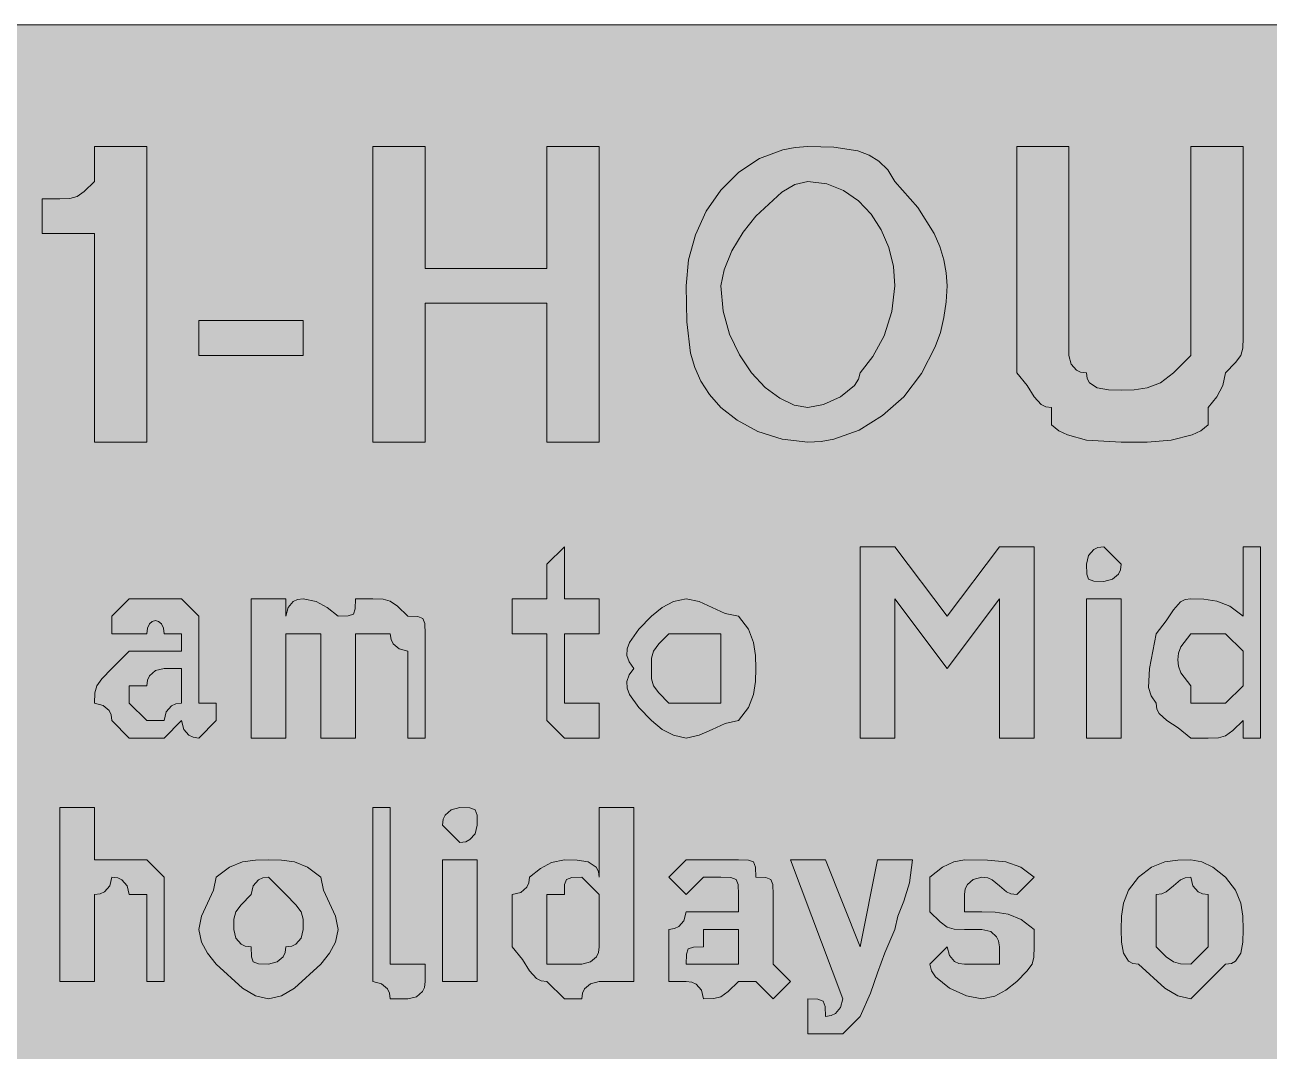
# Model space of a CAD drawing. Header units: metres. Extents: x 10 to 558, y 11 to 259.
# Drawn here: x 168.1 to 253.9, y 188.2 to 259 of the extents above; entities that cross this region are included whole.
import ezdxf

# ---------------------------------------------------------------- set-up
doc = ezdxf.new("R2010")
doc.units = ezdxf.units.M
for name, color, linetype, true_color in [('FILL_FIREBRICK_C36B00', 7, 'Continuous', 0xc36b00), ('FILL_WHITE_FFFFFF', 7, 'Continuous', 0xffffff), ('STROKE_WHITE_FFFFFF', 7, 'Continuous', 0xffffff)]:
    doc.layers.add(name, color=color, linetype=linetype, true_color=true_color)

msp = doc.modelspace()

# ---------------------------------------------------------------- hatches: boundary and pattern name
at = {"layer": 'FILL_FIREBRICK_C36B00', "true_color": 0xc36b00}
h = msp.add_hatch(color=7, dxfattribs=at)
h.dxf.hatch_style = 1
h.paths.add_polyline_path([(551.8, 258.91), (552.54, 258.75), (553.8, 258.21), (554.83, 257.44), (555.75, 256.56), (556.54, 256.06), (557.14, 255.47), (557.56, 254.83), (557.85, 254.16), (558.11, 252.85), (558.15, 251.76), (558.15, 17.76), (558.15, 15.36), (555.75, 12.96), (554.83, 12.08), (553.8, 11.31), (552.54, 10.77), (551.8, 10.61), (550.95, 10.56), (16.95, 10.56), (16.05, 10.58), (15.15, 10.71), (14.25, 11.07), (13.35, 11.76), (12.6, 11.91), (11.83, 12.27), (10.95, 12.96), (10.55, 13.46), (10.26, 14.05), (9.9, 15.36), (9.75, 17.76), (9.75, 251.76), (9.75, 254.16), (9.94, 255.04), (10.35, 255.81), (10.95, 256.56), (11.83, 257.25), (12.6, 257.61), (13.35, 257.76), (14.25, 258.45), (15.15, 258.81), (16.05, 258.94), (16.95, 258.96), (550.95, 258.96), (551.8, 258.91)])
at = {"layer": 'FILL_WHITE_FFFFFF', "true_color": 0xffffff}
h = msp.add_hatch(color=7, dxfattribs=at)
h.dxf.hatch_style = 1
h.paths.add_polyline_path([(172.95, 230.16), (172.95, 244.56), (169.35, 244.56), (169.35, 246.96), (170.55, 246.96), (171.26, 246.98), (171.75, 247.11), (172.24, 247.47), (172.95, 248.16), (172.95, 249.36), (172.95, 250.56), (176.55, 250.56), (176.55, 230.16), (172.95, 230.16)])
h = msp.add_hatch(color=7, dxfattribs=at)
h.dxf.hatch_style = 1
h.paths.add_polyline_path([(204.15, 239.76), (195.75, 239.76), (195.75, 230.16), (192.15, 230.16), (192.15, 250.56), (195.75, 250.56), (195.75, 242.16), (204.15, 242.16), (204.15, 250.56), (207.75, 250.56), (207.75, 230.16), (204.15, 230.16), (204.15, 239.76)])
h = msp.add_hatch(color=7, dxfattribs=at)
h.dxf.hatch_style = 1
h.paths.add_polyline_path([(225.6, 250.26), (226.36, 249.97), (227.04, 249.55), (227.65, 248.95), (228.15, 248.16), (229.72, 246.36), (230.85, 244.56), (231.24, 243.66), (231.52, 242.76), (231.69, 241.86), (231.75, 240.96), (231.69, 239.85), (231.53, 238.77), (231.28, 237.74), (230.92, 236.74), (229.98, 234.91), (228.75, 233.31), (227.3, 232), (225.67, 231), (223.94, 230.38), (223.05, 230.22), (222.15, 230.16), (220.37, 230.37), (218.7, 230.91), (217.26, 231.68), (216.15, 232.56), (215.36, 233.46), (214.76, 234.38), (214.34, 235.32), (214.05, 236.31), (213.79, 238.47), (213.75, 240.96), (213.91, 242.75), (214.39, 244.48), (215.14, 246.11), (216.15, 247.56), (217.38, 248.79), (218.81, 249.73), (220.41, 250.34), (221.26, 250.5), (222.15, 250.56), (223.93, 250.52), (225.6, 250.26)])
h.paths.add_polyline_path([(220.35, 247.41), (218.55, 245.76), (217.67, 244.67), (216.9, 243.36), (216.36, 242.05), (216.15, 240.96), (216.31, 239.22), (216.75, 237.62), (217.42, 236.19), (218.25, 234.96), (219.2, 233.95), (220.2, 233.2), (221.2, 232.72), (222.15, 232.56), (223.22, 232.77), (224.4, 233.31), (225.36, 234.08), (225.64, 234.51), (225.75, 234.96), (226.63, 236.07), (227.4, 237.51), (227.94, 239.18), (228.15, 240.96), (228.04, 242.3), (227.72, 243.6), (227.2, 244.82), (226.5, 245.91), (225.63, 246.83), (224.61, 247.54), (223.44, 248), (222.15, 248.16), (221.25, 247.95), (220.35, 247.41)], flags=16)
h = msp.add_hatch(color=7, dxfattribs=at)
h.dxf.hatch_style = 1
h.paths.add_polyline_path([(240.15, 237.36), (240.15, 236.16), (240.3, 235.56), (240.66, 235.15), (240.95, 235.01), (241.35, 234.96), (241.4, 234.56), (241.56, 234.27), (242.1, 233.91), (242.87, 233.78), (243.75, 233.76), (244.65, 233.78), (245.55, 233.91), (246.45, 234.27), (247.35, 234.96), (248.55, 236.16), (248.55, 237.36), (248.55, 250.56), (252.15, 250.56), (252.15, 237.36), (252.13, 236.65), (252, 236.16), (251.64, 235.67), (250.95, 234.96), (250.76, 234.08), (250.35, 233.31), (249.75, 232.56), (249.75, 231.36), (249.25, 230.96), (248.64, 230.67), (247.2, 230.31), (245.53, 230.18), (243.75, 230.16), (241.35, 230.31), (240.04, 230.67), (239.45, 230.96), (238.95, 231.36), (238.95, 232.56), (238.55, 232.61), (238.24, 232.77), (237.75, 233.31), (237.26, 234.08), (236.55, 234.96), (236.55, 237.36), (236.55, 250.56), (240.15, 250.56), (240.15, 237.36)])
h = msp.add_hatch(color=7, dxfattribs=at)
h.dxf.hatch_style = 1
h.paths.add_polyline_path([(180.15, 238.56), (187.35, 238.56), (187.35, 236.16), (180.15, 236.16), (180.15, 238.56)])
h = msp.add_hatch(color=7, dxfattribs=at)
h.dxf.hatch_style = 1
h.paths.add_polyline_path([(206.55, 212.16), (207.75, 212.16), (207.75, 209.76), (205.35, 209.76), (204.15, 210.96), (204.15, 212.16), (204.15, 216.96), (201.75, 216.96), (201.75, 219.36), (204.15, 219.36), (204.15, 221.76), (205.35, 222.96), (205.35, 219.36), (207.75, 219.36), (207.75, 216.96), (205.35, 216.96), (205.35, 212.16), (206.55, 212.16)])
h = msp.add_hatch(color=7, dxfattribs=at)
h.dxf.hatch_style = 1
h.paths.add_polyline_path([(225.75, 222.96), (228.15, 222.96), (231.75, 218.16), (235.35, 222.96), (237.75, 222.96), (237.75, 209.76), (235.35, 209.76), (235.35, 219.36), (231.75, 214.56), (228.15, 219.36), (228.15, 209.76), (225.75, 209.76), (225.75, 222.96)])
h = msp.add_hatch(color=7, dxfattribs=at)
h.dxf.hatch_style = 1
h.paths.add_polyline_path([(243.7, 221.36), (243.56, 221.07), (243.15, 220.71), (242.55, 220.56), (241.86, 220.58), (241.5, 220.71), (241.37, 221.07), (241.35, 221.76), (241.5, 222.36), (241.86, 222.77), (242.15, 222.91), (242.55, 222.96), (243.75, 221.76), (243.7, 221.36)])
h = msp.add_hatch(color=7, dxfattribs=at)
h.dxf.hatch_style = 1
h.paths.add_polyline_path([(250.95, 209.91), (250.46, 209.78), (249.75, 209.76), (248.55, 209.76), (247.67, 210.47), (246.9, 210.96), (246.36, 211.45), (246.2, 211.76), (246.15, 212.16), (245.81, 212.66), (245.64, 213.25), (245.7, 214.56), (246.15, 216.96), (246.86, 217.84), (247.35, 218.61), (247.84, 219.15), (248.15, 219.31), (248.55, 219.36), (249.45, 219.34), (250.35, 219.21), (251.25, 218.85), (252.15, 218.16), (252.15, 222.96), (253.35, 222.96), (253.35, 209.76), (252.15, 209.76), (252.15, 210.96), (251.44, 210.27), (250.95, 209.91)])
h.paths.add_polyline_path([(252.15, 215.76), (250.95, 216.96), (249.75, 216.96), (248.55, 216.96), (247.87, 216.06), (247.71, 215.61), (247.65, 215.16), (247.71, 214.71), (247.87, 214.26), (248.55, 213.36), (248.55, 212.16), (249.75, 212.16), (250.95, 212.16), (252.15, 213.36), (252.15, 215.76)], flags=16)
h = msp.add_hatch(color=7, dxfattribs=at)
h.dxf.hatch_style = 1
h.paths.add_polyline_path([(174.15, 210.96), (174.1, 211.36), (173.96, 211.65), (173.55, 212.01), (172.95, 212.16), (172.97, 212.87), (173.1, 213.36), (173.46, 213.85), (174.15, 214.56), (175.35, 215.76), (176.55, 215.76), (177.75, 215.76), (178.95, 215.76), (178.95, 216.96), (177.75, 216.96), (177.7, 217.35), (177.56, 217.63), (177.37, 217.8), (177.15, 217.86), (176.93, 217.8), (176.74, 217.63), (176.6, 217.35), (176.55, 216.96), (175.35, 216.96), (174.15, 216.96), (174.15, 218.16), (175.35, 219.36), (176.55, 219.36), (178.95, 219.36), (180.15, 218.16), (180.15, 216.96), (180.15, 214.56), (180.15, 212.16), (181.35, 212.16), (181.35, 210.96), (180.15, 209.76), (179.75, 209.81), (179.46, 209.95), (179.1, 210.36), (178.95, 210.96), (177.75, 209.76), (176.55, 209.76), (175.35, 209.76), (174.15, 210.96)])
h.paths.add_polyline_path([(177.9, 211.56), (178.26, 211.97), (178.55, 212.11), (178.95, 212.16), (178.95, 214.56), (177.75, 214.56), (177.15, 214.41), (176.74, 214.05), (176.6, 213.76), (176.55, 213.36), (175.35, 213.36), (175.35, 212.16), (176.55, 210.96), (177.75, 210.96), (177.9, 211.56)], flags=16)
h = msp.add_hatch(color=7, dxfattribs=at)
h.dxf.hatch_style = 1
h.paths.add_polyline_path([(186.15, 218.16), (186.3, 218.76), (186.66, 219.17), (186.95, 219.31), (187.35, 219.36), (188.23, 219.17), (189, 218.76), (189.75, 218.16), (190.44, 218.18), (190.8, 218.31), (190.93, 218.67), (190.95, 219.36), (192.15, 219.36), (192.86, 219.34), (193.35, 219.21), (193.84, 218.85), (194.55, 218.16), (195.24, 218.14), (195.6, 218.01), (195.73, 217.65), (195.75, 216.96), (195.75, 209.76), (194.55, 209.76), (194.55, 215.76), (193.95, 215.91), (193.54, 216.27), (193.4, 216.56), (193.35, 216.96), (192.15, 216.96), (190.95, 216.96), (190.95, 215.76), (190.95, 209.76), (188.55, 209.76), (188.55, 215.76), (188.55, 216.96), (187.35, 216.96), (186.15, 216.96), (186.15, 215.76), (186.15, 209.76), (183.75, 209.76), (183.75, 219.36), (186.15, 219.36), (186.15, 218.16)])
h = msp.add_hatch(color=7, dxfattribs=at)
h.dxf.hatch_style = 1
h.paths.add_polyline_path([(209.66, 215.46), (209.69, 215.91), (209.85, 216.36), (210.49, 217.26), (211.35, 218.16), (212.1, 218.76), (212.87, 219.17), (213.75, 219.36), (214.65, 219.17), (215.55, 218.76), (216.45, 218.35), (217.35, 218.16), (218.04, 217.26), (218.4, 216.36), (218.53, 215.46), (218.55, 214.56), (218.53, 213.66), (218.4, 212.76), (218.04, 211.86), (217.35, 210.96), (216.45, 210.77), (215.55, 210.36), (214.65, 209.95), (213.75, 209.76), (212.87, 209.95), (212.1, 210.36), (211.35, 210.96), (210.49, 211.86), (209.85, 212.76), (209.69, 213.21), (209.66, 213.66), (209.81, 214.11), (210.15, 214.56), (209.81, 215.01), (209.66, 215.46)])
h.paths.add_polyline_path([(211.86, 216.25), (211.5, 215.76), (211.37, 215.27), (211.35, 214.56), (211.37, 213.85), (211.5, 213.36), (211.86, 212.87), (212.55, 212.16), (213.75, 212.16), (216.15, 212.16), (216.15, 214.56), (216.15, 216.96), (213.75, 216.96), (212.55, 216.96), (211.86, 216.25)], flags=16)
h = msp.add_hatch(color=7, dxfattribs=at)
h.dxf.hatch_style = 1
h.paths.add_polyline_path([(241.35, 209.76), (241.35, 219.36), (243.75, 219.36), (243.75, 209.76), (241.35, 209.76)])
h = msp.add_hatch(color=7, dxfattribs=at)
h.dxf.hatch_style = 1
h.paths.add_polyline_path([(176.55, 198.96), (175.35, 198.96), (175.2, 199.56), (174.84, 199.97), (174.55, 200.11), (174.15, 200.16), (174, 199.56), (173.64, 199.15), (173.35, 199.01), (172.95, 198.96), (172.95, 197.76), (172.95, 192.96), (170.55, 192.96), (170.55, 204.96), (172.95, 204.96), (172.95, 201.36), (174.15, 201.36), (176.55, 201.36), (177.75, 200.16), (177.75, 198.96), (177.75, 192.96), (176.55, 192.96), (176.55, 197.76), (176.55, 198.96)])
h = msp.add_hatch(color=7, dxfattribs=at)
h.dxf.hatch_style = 1
h.paths.add_polyline_path([(192.15, 204.96), (193.35, 204.96), (193.35, 194.16), (194.55, 194.16), (195.75, 194.16), (195.75, 192.96), (195.7, 192.56), (195.56, 192.27), (195.15, 191.91), (194.55, 191.76), (193.35, 191.76), (193.3, 192.16), (193.16, 192.45), (192.75, 192.81), (192.15, 192.96), (192.15, 194.16), (192.15, 204.96)])
h = msp.add_hatch(color=7, dxfattribs=at)
h.dxf.hatch_style = 1
h.paths.add_polyline_path([(199.2, 203.16), (198.84, 202.75), (198.55, 202.61), (198.15, 202.56), (196.95, 203.76), (197, 204.16), (197.14, 204.45), (197.55, 204.81), (198.15, 204.96), (198.84, 204.94), (199.2, 204.81), (199.33, 204.45), (199.35, 203.76), (199.2, 203.16)])
h = msp.add_hatch(color=7, dxfattribs=at)
h.dxf.hatch_style = 1
h.paths.add_polyline_path([(206.74, 192.45), (206.6, 192.16), (206.55, 191.76), (205.35, 191.76), (204.15, 192.96), (203.75, 193.01), (203.44, 193.17), (202.95, 193.71), (202.46, 194.48), (201.75, 195.36), (201.75, 198.96), (202.35, 199.11), (202.76, 199.47), (202.9, 199.76), (202.95, 200.16), (203.7, 200.76), (204.47, 201.17), (205.35, 201.36), (206.23, 201.34), (207, 201.21), (207.54, 200.85), (207.7, 200.56), (207.75, 200.16), (207.75, 204.96), (210.15, 204.96), (210.15, 192.96), (207.75, 192.96), (207.15, 192.81), (206.74, 192.45)])
h.paths.add_polyline_path([(207.56, 194.67), (207.7, 194.96), (207.75, 195.36), (207.75, 196.56), (207.75, 197.76), (207.75, 198.96), (206.55, 200.16), (205.86, 200.14), (205.5, 200.01), (205.37, 199.65), (205.35, 198.96), (204.15, 198.96), (204.15, 195.36), (204.15, 194.16), (205.35, 194.16), (206.55, 194.16), (207.15, 194.31), (207.56, 194.67)], flags=16)
h = msp.add_hatch(color=7, dxfattribs=at)
h.dxf.hatch_style = 1
h.paths.add_polyline_path([(180.75, 198.36), (181.16, 199.26), (181.35, 200.16), (182.25, 200.85), (183.15, 201.21), (184.05, 201.34), (184.95, 201.36), (185.85, 201.34), (186.75, 201.21), (187.65, 200.85), (188.55, 200.16), (188.74, 199.26), (189.15, 198.36), (189.56, 197.46), (189.75, 196.56), (189.56, 195.68), (189.15, 194.91), (188.55, 194.16), (186.75, 192.51), (185.85, 191.97), (184.95, 191.76), (184.05, 191.97), (183.15, 192.51), (181.35, 194.16), (180.75, 194.91), (180.34, 195.68), (180.15, 196.56), (180.34, 197.46), (180.75, 198.36)])
h.paths.add_polyline_path([(184.26, 199.97), (183.9, 199.56), (183.75, 198.96), (183.06, 198.25), (182.7, 197.76), (182.57, 197.27), (182.55, 196.56), (182.7, 195.96), (183.06, 195.55), (183.35, 195.41), (183.75, 195.36), (183.77, 194.67), (183.9, 194.31), (184.26, 194.18), (184.95, 194.16), (185.55, 194.31), (185.96, 194.67), (186.1, 194.96), (186.15, 195.36), (186.55, 195.41), (186.84, 195.55), (187.2, 195.96), (187.35, 196.56), (187.33, 197.27), (187.2, 197.76), (186.84, 198.25), (186.15, 198.96), (184.95, 200.16), (184.55, 200.11), (184.26, 199.97)], flags=16)
h = msp.add_hatch(color=7, dxfattribs=at)
h.dxf.hatch_style = 1
h.paths.add_polyline_path([(196.95, 192.96), (196.95, 201.36), (199.35, 201.36), (199.35, 192.96), (196.95, 192.96)])
h = msp.add_hatch(color=7, dxfattribs=at)
h.dxf.hatch_style = 1
h.paths.add_polyline_path([(214.44, 192.77), (214.15, 192.91), (213.75, 192.96), (212.55, 192.96), (212.55, 195.36), (212.55, 196.56), (212.95, 196.61), (213.24, 196.75), (213.6, 197.16), (213.75, 197.76), (214.95, 197.76), (216.15, 197.76), (217.35, 197.76), (217.35, 198.96), (217.33, 199.65), (217.2, 200.01), (216.84, 200.14), (216.15, 200.16), (214.95, 200.16), (213.75, 198.96), (212.55, 200.16), (213.75, 201.36), (214.95, 201.36), (216.15, 201.36), (217.35, 201.36), (218.04, 201.34), (218.4, 201.21), (218.53, 200.85), (218.55, 200.16), (219.24, 200.14), (219.6, 200.01), (219.73, 199.65), (219.75, 198.96), (219.75, 197.76), (219.75, 194.16), (220.95, 192.96), (219.75, 191.76), (218.55, 192.96), (217.35, 192.96), (216.64, 192.27), (216.15, 191.91), (215.66, 191.78), (214.95, 191.76), (214.8, 192.36), (214.44, 192.77)])
h.paths.add_polyline_path([(217.35, 194.16), (217.35, 195.36), (217.35, 196.56), (216.15, 196.56), (214.95, 196.56), (214.95, 195.36), (214.26, 195.34), (213.9, 195.21), (213.77, 194.85), (213.75, 194.16), (214.95, 194.16), (216.15, 194.16), (217.35, 194.16)], flags=16)
h = msp.add_hatch(color=7, dxfattribs=at)
h.dxf.hatch_style = 1
h.paths.add_polyline_path([(220.95, 201.36), (223.35, 201.36), (225.75, 195.36), (226.95, 201.36), (229.35, 201.36), (229.16, 199.77), (228.75, 198.51), (228.34, 197.48), (228.15, 196.56), (227.44, 194.95), (226.95, 193.56), (226.46, 192.17), (225.75, 190.56), (224.55, 189.36), (223.35, 189.36), (222.15, 189.36), (222.15, 191.76), (222.84, 191.74), (223.2, 191.61), (223.33, 191.25), (223.35, 190.56), (223.75, 190.61), (224.04, 190.75), (224.4, 191.16), (224.55, 191.76), (220.95, 201.36)])
h = msp.add_hatch(color=7, dxfattribs=at)
h.dxf.hatch_style = 1
h.paths.add_polyline_path([(234.15, 197.76), (235.05, 197.74), (235.95, 197.61), (236.85, 197.25), (237.75, 196.56), (237.75, 195.36), (237.73, 194.65), (237.6, 194.16), (237.24, 193.67), (236.55, 192.96), (235.8, 192.36), (235.03, 191.95), (234.15, 191.76), (233.08, 191.97), (231.9, 192.51), (230.94, 193.28), (230.66, 193.71), (230.55, 194.16), (231.75, 195.36), (231.9, 194.76), (232.26, 194.35), (232.55, 194.21), (232.95, 194.16), (234.15, 194.16), (235.35, 194.16), (235.35, 195.36), (235.3, 195.76), (235.16, 196.05), (234.75, 196.41), (234.15, 196.56), (232.95, 196.56), (232.24, 196.58), (231.75, 196.71), (231.26, 197.07), (230.55, 197.76), (230.55, 198.96), (230.55, 200.16), (231.43, 200.85), (232.2, 201.21), (232.95, 201.36), (234.54, 201.34), (235.8, 201.21), (236.83, 200.85), (237.75, 200.16), (236.55, 198.96), (236.15, 199.01), (235.84, 199.15), (235.35, 199.56), (234.86, 199.97), (234.55, 200.11), (234.15, 200.16), (233.55, 200.01), (233.14, 199.65), (233, 199.36), (232.95, 198.96), (232.95, 197.76), (234.15, 197.76)])
h = msp.add_hatch(color=7, dxfattribs=at)
h.dxf.hatch_style = 1
h.paths.add_polyline_path([(243.9, 198.36), (244.26, 199.26), (244.95, 200.16), (245.85, 200.85), (246.75, 201.21), (247.65, 201.34), (248.55, 201.36), (249.3, 201.21), (250.07, 200.85), (250.95, 200.16), (251.64, 199.26), (252, 198.36), (252.13, 197.46), (252.15, 196.56), (252.13, 195.68), (252, 194.91), (251.64, 194.37), (251.35, 194.21), (250.95, 194.16), (248.55, 191.76), (247.65, 191.97), (246.75, 192.51), (244.95, 194.16), (244.55, 194.21), (244.26, 194.37), (243.9, 194.91), (243.77, 195.68), (243.75, 196.56), (243.77, 197.46), (243.9, 198.36)])
h.paths.add_polyline_path([(247.84, 199.97), (247.35, 199.56), (246.86, 199.15), (246.55, 199.01), (246.15, 198.96), (246.15, 196.56), (246.15, 195.36), (246.86, 194.67), (247.35, 194.31), (247.84, 194.18), (248.55, 194.16), (249.75, 195.36), (249.75, 196.56), (249.75, 198.96), (249.35, 199.01), (249.06, 199.15), (248.7, 199.56), (248.55, 200.16), (248.15, 200.11), (247.84, 199.97)], flags=16)

# ---------------------------------------------------------------- linework, layer by layer
at = {"layer": 'FILL_FIREBRICK_C36B00', "lineweight": 0, "true_color": 0xc36b00}
msp.add_lwpolyline([(9.75, 17.76), (9.75, 251.76), (9.75, 254.16), (9.94, 255.04), (10.35, 255.81), (10.95, 256.56), (11.83, 257.25), (12.6, 257.61), (13.35, 257.76), (14.25, 258.45), (15.15, 258.81), (16.05, 258.94), (16.95, 258.96), (550.95, 258.96)], dxfattribs=at)
at = {"layer": 'FILL_WHITE_FFFFFF', "lineweight": 0, "true_color": 0xffffff}
for points in [[(172.95, 230.16), (172.95, 244.56), (169.35, 244.56), (169.35, 246.96), (170.55, 246.96), (171.26, 246.98), (171.75, 247.11), (172.24, 247.47), (172.95, 248.16), (172.95, 249.36), (172.95, 250.56), (176.55, 250.56), (176.55, 230.16)], [(204.15, 239.76), (195.75, 239.76), (195.75, 230.16), (192.15, 230.16), (192.15, 250.56), (195.75, 250.56), (195.75, 242.16), (204.15, 242.16), (204.15, 250.56), (207.75, 250.56), (207.75, 230.16), (204.15, 230.16)], [(225.6, 250.26), (226.36, 249.97), (227.04, 249.55), (227.65, 248.95), (228.15, 248.16), (229.72, 246.36), (230.85, 244.56), (231.24, 243.66), (231.52, 242.76), (231.69, 241.86), (231.75, 240.96), (231.69, 239.85), (231.53, 238.77), (231.28, 237.74), (230.92, 236.74), (229.98, 234.91), (228.75, 233.31), (227.3, 232), (225.67, 231), (223.94, 230.38), (223.05, 230.22), (222.15, 230.16), (220.37, 230.37), (218.7, 230.91), (217.26, 231.68), (216.15, 232.56), (215.36, 233.46), (214.76, 234.38), (214.34, 235.32), (214.05, 236.31), (213.79, 238.47), (213.75, 240.96), (213.91, 242.75), (214.39, 244.48), (215.14, 246.11), (216.15, 247.56), (217.38, 248.79), (218.81, 249.73), (220.41, 250.34), (221.26, 250.5), (222.15, 250.56), (223.93, 250.52)], [(240.15, 237.36), (240.15, 236.16), (240.3, 235.56), (240.66, 235.15), (240.95, 235.01), (241.35, 234.96), (241.4, 234.56), (241.56, 234.27), (242.1, 233.91), (242.87, 233.78), (243.75, 233.76), (244.65, 233.78), (245.55, 233.91), (246.45, 234.27), (247.35, 234.96), (248.55, 236.16), (248.55, 237.36), (248.55, 250.56), (252.15, 250.56), (252.15, 237.36), (252.13, 236.65), (252, 236.16), (251.64, 235.67), (250.95, 234.96), (250.76, 234.08), (250.35, 233.31), (249.75, 232.56), (249.75, 231.36), (249.25, 230.96), (248.64, 230.67), (247.2, 230.31), (245.53, 230.18), (243.75, 230.16), (241.35, 230.31), (240.04, 230.67), (239.45, 230.96), (238.95, 231.36), (238.95, 232.56), (238.55, 232.61), (238.24, 232.77), (237.75, 233.31), (237.26, 234.08), (236.55, 234.96), (236.55, 237.36), (236.55, 250.56), (240.15, 250.56)], [(220.35, 247.41), (218.55, 245.76), (217.67, 244.67), (216.9, 243.36), (216.36, 242.05), (216.15, 240.96), (216.31, 239.22), (216.75, 237.62), (217.42, 236.19), (218.25, 234.96), (219.2, 233.95), (220.2, 233.2), (221.2, 232.72), (222.15, 232.56), (223.22, 232.77), (224.4, 233.31), (225.36, 234.08), (225.64, 234.51), (225.75, 234.96), (226.63, 236.07), (227.4, 237.51), (227.94, 239.18), (228.15, 240.96), (228.04, 242.3), (227.72, 243.6), (227.2, 244.82), (226.5, 245.91), (225.63, 246.83), (224.61, 247.54), (223.44, 248), (222.15, 248.16), (221.25, 247.95)], [(180.15, 238.56), (187.35, 238.56), (187.35, 236.16), (180.15, 236.16)], [(206.55, 212.16), (207.75, 212.16), (207.75, 209.76), (205.35, 209.76), (204.15, 210.96), (204.15, 212.16), (204.15, 216.96), (201.75, 216.96), (201.75, 219.36), (204.15, 219.36), (204.15, 221.76), (205.35, 222.96), (205.35, 219.36), (207.75, 219.36), (207.75, 216.96), (205.35, 216.96), (205.35, 212.16)], [(225.75, 222.96), (228.15, 222.96), (231.75, 218.16), (235.35, 222.96), (237.75, 222.96), (237.75, 209.76), (235.35, 209.76), (235.35, 219.36), (231.75, 214.56), (228.15, 219.36), (228.15, 209.76), (225.75, 209.76)], [(243.7, 221.36), (243.56, 221.07), (243.15, 220.71), (242.55, 220.56), (241.86, 220.58), (241.5, 220.71), (241.37, 221.07), (241.35, 221.76), (241.5, 222.36), (241.86, 222.77), (242.15, 222.91), (242.55, 222.96), (243.75, 221.76)], [(250.95, 209.91), (250.46, 209.78), (249.75, 209.76), (248.55, 209.76), (247.67, 210.47), (246.9, 210.96), (246.36, 211.45), (246.2, 211.76), (246.15, 212.16), (245.81, 212.66), (245.64, 213.25), (245.7, 214.56), (246.15, 216.96), (246.86, 217.84), (247.35, 218.61), (247.84, 219.15), (248.15, 219.31), (248.55, 219.36), (249.45, 219.34), (250.35, 219.21), (251.25, 218.85), (252.15, 218.16), (252.15, 222.96), (253.35, 222.96), (253.35, 209.76), (252.15, 209.76), (252.15, 210.96), (251.44, 210.27)], [(174.15, 210.96), (174.1, 211.36), (173.96, 211.65), (173.55, 212.01), (172.95, 212.16), (172.97, 212.87), (173.1, 213.36), (173.46, 213.85), (174.15, 214.56), (175.35, 215.76), (176.55, 215.76), (177.75, 215.76), (178.95, 215.76), (178.95, 216.96), (177.75, 216.96), (177.7, 217.35), (177.56, 217.63), (177.37, 217.8), (177.15, 217.86), (176.93, 217.8), (176.74, 217.63), (176.6, 217.35), (176.55, 216.96), (175.35, 216.96), (174.15, 216.96), (174.15, 218.16), (175.35, 219.36), (176.55, 219.36), (178.95, 219.36), (180.15, 218.16), (180.15, 216.96), (180.15, 214.56), (180.15, 212.16), (181.35, 212.16), (181.35, 210.96), (180.15, 209.76), (179.75, 209.81), (179.46, 209.95), (179.1, 210.36), (178.95, 210.96), (177.75, 209.76), (176.55, 209.76), (175.35, 209.76)], [(186.15, 218.16), (186.3, 218.76), (186.66, 219.17), (186.95, 219.31), (187.35, 219.36), (188.23, 219.17), (189, 218.76), (189.75, 218.16), (190.44, 218.18), (190.8, 218.31), (190.93, 218.67), (190.95, 219.36), (192.15, 219.36), (192.86, 219.34), (193.35, 219.21), (193.84, 218.85), (194.55, 218.16), (195.24, 218.14), (195.6, 218.01), (195.73, 217.65), (195.75, 216.96), (195.75, 209.76), (194.55, 209.76), (194.55, 215.76), (193.95, 215.91), (193.54, 216.27), (193.4, 216.56), (193.35, 216.96), (192.15, 216.96), (190.95, 216.96), (190.95, 215.76), (190.95, 209.76), (188.55, 209.76), (188.55, 215.76), (188.55, 216.96), (187.35, 216.96), (186.15, 216.96), (186.15, 215.76), (186.15, 209.76), (183.75, 209.76), (183.75, 219.36), (186.15, 219.36)], [(209.66, 215.46), (209.69, 215.91), (209.85, 216.36), (210.49, 217.26), (211.35, 218.16), (212.1, 218.76), (212.87, 219.17), (213.75, 219.36), (214.65, 219.17), (215.55, 218.76), (216.45, 218.35), (217.35, 218.16), (218.04, 217.26), (218.4, 216.36), (218.53, 215.46), (218.55, 214.56), (218.53, 213.66), (218.4, 212.76), (218.04, 211.86), (217.35, 210.96), (216.45, 210.77), (215.55, 210.36), (214.65, 209.95), (213.75, 209.76), (212.87, 209.95), (212.1, 210.36), (211.35, 210.96), (210.49, 211.86), (209.85, 212.76), (209.69, 213.21), (209.66, 213.66), (209.81, 214.11), (210.15, 214.56), (209.81, 215.01)], [(241.35, 209.76), (241.35, 219.36), (243.75, 219.36), (243.75, 209.76)], [(211.86, 216.25), (211.5, 215.76), (211.37, 215.27), (211.35, 214.56), (211.37, 213.85), (211.5, 213.36), (211.86, 212.87), (212.55, 212.16), (213.75, 212.16), (216.15, 212.16), (216.15, 214.56), (216.15, 216.96), (213.75, 216.96), (212.55, 216.96)], [(252.15, 215.76), (250.95, 216.96), (249.75, 216.96), (248.55, 216.96), (247.87, 216.06), (247.71, 215.61), (247.65, 215.16), (247.71, 214.71), (247.87, 214.26), (248.55, 213.36), (248.55, 212.16), (249.75, 212.16), (250.95, 212.16), (252.15, 213.36)], [(177.9, 211.56), (178.26, 211.97), (178.55, 212.11), (178.95, 212.16), (178.95, 214.56), (177.75, 214.56), (177.15, 214.41), (176.74, 214.05), (176.6, 213.76), (176.55, 213.36), (175.35, 213.36), (175.35, 212.16), (176.55, 210.96), (177.75, 210.96)], [(176.55, 198.96), (175.35, 198.96), (175.2, 199.56), (174.84, 199.97), (174.55, 200.11), (174.15, 200.16), (174, 199.56), (173.64, 199.15), (173.35, 199.01), (172.95, 198.96), (172.95, 197.76), (172.95, 192.96), (170.55, 192.96), (170.55, 204.96), (172.95, 204.96), (172.95, 201.36), (174.15, 201.36), (176.55, 201.36), (177.75, 200.16), (177.75, 198.96), (177.75, 192.96), (176.55, 192.96), (176.55, 197.76)], [(192.15, 204.96), (193.35, 204.96), (193.35, 194.16), (194.55, 194.16), (195.75, 194.16), (195.75, 192.96), (195.7, 192.56), (195.56, 192.27), (195.15, 191.91), (194.55, 191.76), (193.35, 191.76), (193.3, 192.16), (193.16, 192.45), (192.75, 192.81), (192.15, 192.96), (192.15, 194.16)], [(199.2, 203.16), (198.84, 202.75), (198.55, 202.61), (198.15, 202.56), (196.95, 203.76), (197, 204.16), (197.14, 204.45), (197.55, 204.81), (198.15, 204.96), (198.84, 204.94), (199.2, 204.81), (199.33, 204.45), (199.35, 203.76)], [(206.74, 192.45), (206.6, 192.16), (206.55, 191.76), (205.35, 191.76), (204.15, 192.96), (203.75, 193.01), (203.44, 193.17), (202.95, 193.71), (202.46, 194.48), (201.75, 195.36), (201.75, 198.96), (202.35, 199.11), (202.76, 199.47), (202.9, 199.76), (202.95, 200.16), (203.7, 200.76), (204.47, 201.17), (205.35, 201.36), (206.23, 201.34), (207, 201.21), (207.54, 200.85), (207.7, 200.56), (207.75, 200.16), (207.75, 204.96), (210.15, 204.96), (210.15, 192.96), (207.75, 192.96), (207.15, 192.81)], [(180.75, 198.36), (181.16, 199.26), (181.35, 200.16), (182.25, 200.85), (183.15, 201.21), (184.05, 201.34), (184.95, 201.36), (185.85, 201.34), (186.75, 201.21), (187.65, 200.85), (188.55, 200.16), (188.74, 199.26), (189.15, 198.36), (189.56, 197.46), (189.75, 196.56), (189.56, 195.68), (189.15, 194.91), (188.55, 194.16), (186.75, 192.51), (185.85, 191.97), (184.95, 191.76), (184.05, 191.97), (183.15, 192.51), (181.35, 194.16), (180.75, 194.91), (180.34, 195.68), (180.15, 196.56), (180.34, 197.46)], [(196.95, 192.96), (196.95, 201.36), (199.35, 201.36), (199.35, 192.96)], [(214.44, 192.77), (214.15, 192.91), (213.75, 192.96), (212.55, 192.96), (212.55, 195.36), (212.55, 196.56), (212.95, 196.61), (213.24, 196.75), (213.6, 197.16), (213.75, 197.76), (214.95, 197.76), (216.15, 197.76), (217.35, 197.76), (217.35, 198.96), (217.33, 199.65), (217.2, 200.01), (216.84, 200.14), (216.15, 200.16), (214.95, 200.16), (213.75, 198.96), (212.55, 200.16), (213.75, 201.36), (214.95, 201.36), (216.15, 201.36), (217.35, 201.36), (218.04, 201.34), (218.4, 201.21), (218.53, 200.85), (218.55, 200.16), (219.24, 200.14), (219.6, 200.01), (219.73, 199.65), (219.75, 198.96), (219.75, 197.76), (219.75, 194.16), (220.95, 192.96), (219.75, 191.76), (218.55, 192.96), (217.35, 192.96), (216.64, 192.27), (216.15, 191.91), (215.66, 191.78), (214.95, 191.76), (214.8, 192.36)], [(220.95, 201.36), (223.35, 201.36), (225.75, 195.36), (226.95, 201.36), (229.35, 201.36), (229.16, 199.77), (228.75, 198.51), (228.34, 197.48), (228.15, 196.56), (227.44, 194.95), (226.95, 193.56), (226.46, 192.17), (225.75, 190.56), (224.55, 189.36), (223.35, 189.36), (222.15, 189.36), (222.15, 191.76), (222.84, 191.74), (223.2, 191.61), (223.33, 191.25), (223.35, 190.56), (223.75, 190.61), (224.04, 190.75), (224.4, 191.16), (224.55, 191.76)], [(234.15, 197.76), (235.05, 197.74), (235.95, 197.61), (236.85, 197.25), (237.75, 196.56), (237.75, 195.36), (237.73, 194.65), (237.6, 194.16), (237.24, 193.67), (236.55, 192.96), (235.8, 192.36), (235.03, 191.95), (234.15, 191.76), (233.08, 191.97), (231.9, 192.51), (230.94, 193.28), (230.66, 193.71), (230.55, 194.16), (231.75, 195.36), (231.9, 194.76), (232.26, 194.35), (232.55, 194.21), (232.95, 194.16), (234.15, 194.16), (235.35, 194.16), (235.35, 195.36), (235.3, 195.76), (235.16, 196.05), (234.75, 196.41), (234.15, 196.56), (232.95, 196.56), (232.24, 196.58), (231.75, 196.71), (231.26, 197.07), (230.55, 197.76), (230.55, 198.96), (230.55, 200.16), (231.43, 200.85), (232.2, 201.21), (232.95, 201.36), (234.54, 201.34), (235.8, 201.21), (236.83, 200.85), (237.75, 200.16), (236.55, 198.96), (236.15, 199.01), (235.84, 199.15), (235.35, 199.56), (234.86, 199.97), (234.55, 200.11), (234.15, 200.16), (233.55, 200.01), (233.14, 199.65), (233, 199.36), (232.95, 198.96), (232.95, 197.76)], [(243.9, 198.36), (244.26, 199.26), (244.95, 200.16), (245.85, 200.85), (246.75, 201.21), (247.65, 201.34), (248.55, 201.36), (249.3, 201.21), (250.07, 200.85), (250.95, 200.16), (251.64, 199.26), (252, 198.36), (252.13, 197.46), (252.15, 196.56), (252.13, 195.68), (252, 194.91), (251.64, 194.37), (251.35, 194.21), (250.95, 194.16), (248.55, 191.76), (247.65, 191.97), (246.75, 192.51), (244.95, 194.16), (244.55, 194.21), (244.26, 194.37), (243.9, 194.91), (243.77, 195.68), (243.75, 196.56), (243.77, 197.46)], [(184.26, 199.97), (183.9, 199.56), (183.75, 198.96), (183.06, 198.25), (182.7, 197.76), (182.57, 197.27), (182.55, 196.56), (182.7, 195.96), (183.06, 195.55), (183.35, 195.41), (183.75, 195.36), (183.77, 194.67), (183.9, 194.31), (184.26, 194.18), (184.95, 194.16), (185.55, 194.31), (185.96, 194.67), (186.1, 194.96), (186.15, 195.36), (186.55, 195.41), (186.84, 195.55), (187.2, 195.96), (187.35, 196.56), (187.33, 197.27), (187.2, 197.76), (186.84, 198.25), (186.15, 198.96), (184.95, 200.16), (184.55, 200.11)], [(207.56, 194.67), (207.7, 194.96), (207.75, 195.36), (207.75, 196.56), (207.75, 197.76), (207.75, 198.96), (206.55, 200.16), (205.86, 200.14), (205.5, 200.01), (205.37, 199.65), (205.35, 198.96), (204.15, 198.96), (204.15, 195.36), (204.15, 194.16), (205.35, 194.16), (206.55, 194.16), (207.15, 194.31)], [(247.84, 199.97), (247.35, 199.56), (246.86, 199.15), (246.55, 199.01), (246.15, 198.96), (246.15, 196.56), (246.15, 195.36), (246.86, 194.67), (247.35, 194.31), (247.84, 194.18), (248.55, 194.16), (249.75, 195.36), (249.75, 196.56), (249.75, 198.96), (249.35, 199.01), (249.06, 199.15), (248.7, 199.56), (248.55, 200.16), (248.15, 200.11)], [(217.35, 194.16), (217.35, 195.36), (217.35, 196.56), (216.15, 196.56), (214.95, 196.56), (214.95, 195.36), (214.26, 195.34), (213.9, 195.21), (213.77, 194.85), (213.75, 194.16), (214.95, 194.16), (216.15, 194.16)]]:
    msp.add_lwpolyline(points, close=True, dxfattribs=at)
at = {"layer": 'STROKE_WHITE_FFFFFF', "lineweight": 0, "true_color": 0xffffff}
msp.add_lwpolyline([(204.15, 230.16), (207.75, 230.16), (204.15, 230.16)], dxfattribs=at)

doc.saveas('drawing.dxf')
